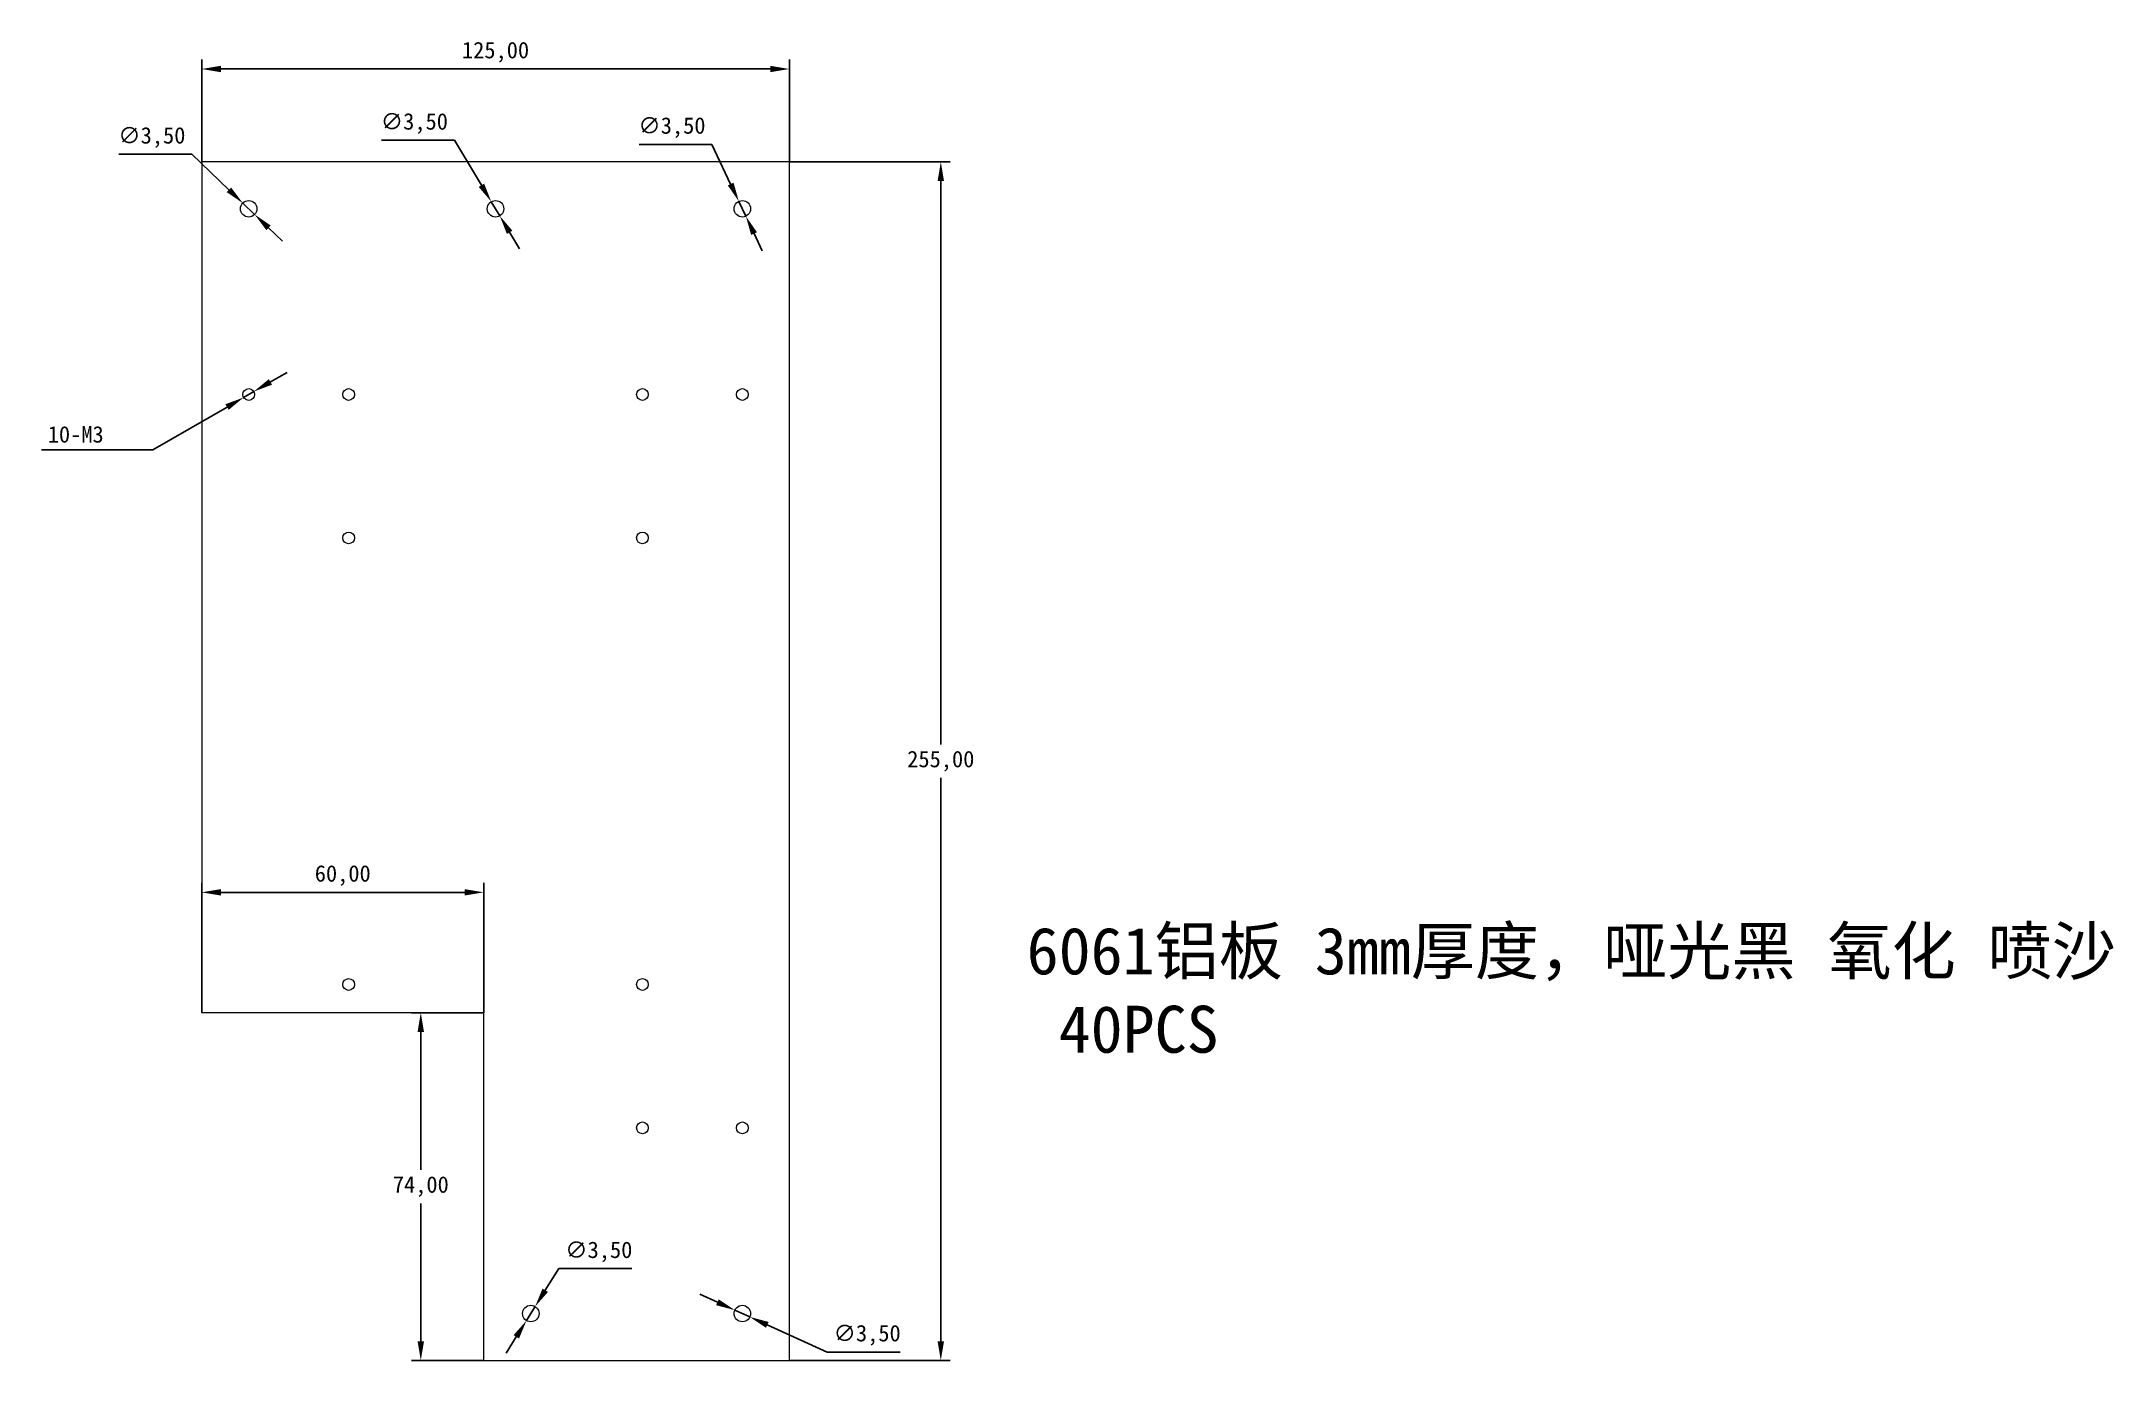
# Model space of a CAD drawing. Header units: millimetres. Extents: x -34 to 407, y 0 to 281.
import ezdxf

# ---------------------------------------------------------------- set-up
doc = ezdxf.new("R2010")
doc.units = ezdxf.units.MM
doc.header["$PDSIZE"] = -1
doc.dimstyles.new('ISO-25', dxfattribs={"dimtxt": 2.5, "dimasz": 2.5, "dimexe": 1.25, "dimexo": 0.625, "dimtad": 1, "dimtxsty": 'Standard', "dimcen": 2.5, "dimadec": 0, "dimazin": 0, "dimtfac": 1, "dimtmove": 0, "dimatfit": 3, "dimfxl": 1, "dimarcsym": 0})

# ---------------------------------------------------------------- blocks, each defined once
blk = doc.blocks.new('*D1')
at = {"color": 0, "lineweight": -2}
for p, q in [((-17.61, 256.6), (-2.09, 256.6)), ((-2.09, 256.6), (5.79, 249.04)), ((11.26, 243.79), (8.74, 246.21)), ((14.21, 240.96), (17.15, 238.14))]:
    blk.add_line(p, q, dxfattribs=at)
at = {"color": 0}
for points in [[(6.26, 249.53), (5.32, 248.55), (8.74, 246.21)], [(14.68, 241.45), (13.74, 240.47), (11.26, 243.79)]]:
    blk.add_solid(points, dxfattribs=at)
at = {"layer": 'Defpoints', "color": 0}
for p in [(8.74, 246.21), (11.26, 243.79)]:
    blk.add_point(p, dxfattribs=at)
at = {"color": 0, "insert": (-10.61, 260.17), "char_height": 3.5, "attachment_point": 5}
blk.add_mtext('∅3,50', dxfattribs=at)
blk = doc.blocks.new('*D2')
at = {"color": 0, "lineweight": -2}
for p, q in [((38.23, 259.58), (53.75, 259.58)), ((53.75, 259.58), (59.5, 250)), ((63.4, 243.5), (61.6, 246.5)), ((65.5, 240), (67.6, 236.5))]:
    blk.add_line(p, q, dxfattribs=at)
at = {"color": 0}
for points in [[(60.08, 250.35), (58.92, 249.65), (61.6, 246.5)], [(66.08, 240.35), (64.92, 239.65), (63.4, 243.5)]]:
    blk.add_solid(points, dxfattribs=at)
at = {"layer": 'Defpoints', "color": 0}
for p in [(61.6, 246.5), (63.4, 243.5)]:
    blk.add_point(p, dxfattribs=at)
at = {"color": 0, "insert": (45.23, 263.14), "char_height": 3.5, "attachment_point": 5}
blk.add_mtext('∅3,50', dxfattribs=at)
blk = doc.blocks.new('*D3')
at = {"color": 0, "lineweight": -2}
for p, q in [((93.02, 258.7), (108.54, 258.7)), ((108.54, 258.7), (112.51, 250.27)), ((115.75, 243.42), (114.25, 246.58)), ((117.49, 239.73), (119.22, 236.04))]:
    blk.add_line(p, q, dxfattribs=at)
at = {"color": 0}
for points in [[(113.13, 250.56), (111.9, 249.98), (114.25, 246.58)], [(118.1, 240.02), (116.87, 239.44), (115.75, 243.42)]]:
    blk.add_solid(points, dxfattribs=at)
at = {"layer": 'Defpoints', "color": 0}
for p in [(114.25, 246.58), (115.75, 243.42)]:
    blk.add_point(p, dxfattribs=at)
at = {"color": 0, "insert": (100.02, 262.27), "char_height": 3.5, "attachment_point": 5}
blk.add_mtext('∅3,50', dxfattribs=at)
blk = doc.blocks.new('*D4')
at = {"color": 0, "lineweight": -2}
for p, q in [((75.93, 19.55), (73.08, 14.95)), ((91.46, 19.55), (75.93, 19.55)), ((69.08, 8.51), (70.92, 11.49)), ((66.92, 5.05), (64.77, 1.58))]:
    blk.add_line(p, q, dxfattribs=at)
at = {"color": 0}
for points in [[(72.5, 15.31), (73.65, 14.59), (70.92, 11.49)], [(66.35, 5.41), (67.5, 4.69), (69.08, 8.51)]]:
    blk.add_solid(points, dxfattribs=at)
at = {"layer": 'Defpoints', "color": 0}
for p in [(70.92, 11.49), (69.08, 8.51)]:
    blk.add_point(p, dxfattribs=at)
at = {"color": 0, "insert": (84.46, 23.11), "char_height": 3.5, "attachment_point": 5}
blk.add_mtext('∅3,50', dxfattribs=at)
blk = doc.blocks.new('*D5')
at = {"color": 0, "lineweight": -2}
for p, q in [((109.69, 12.41), (105.98, 14.1)), ((113.41, 10.72), (116.59, 9.28)), ((133.02, 1.82), (120.31, 7.59)), ((148.54, 1.82), (133.02, 1.82))]:
    blk.add_line(p, q, dxfattribs=at)
at = {"color": 0}
for points in [[(109.97, 13.03), (109.41, 11.79), (113.41, 10.72)], [(120.59, 8.21), (120.03, 6.97), (116.59, 9.28)]]:
    blk.add_solid(points, dxfattribs=at)
at = {"layer": 'Defpoints', "color": 0}
for p in [(113.41, 10.72), (116.59, 9.28)]:
    blk.add_point(p, dxfattribs=at)
at = {"color": 0, "insert": (141.54, 5.38), "char_height": 3.5, "attachment_point": 5}
blk.add_mtext('∅3,50', dxfattribs=at)
blk = doc.blocks.new('*D6')
at = {"color": 0, "lineweight": -2}
for p, q in [((14.62, 208.17), (18.15, 210.21)), ((-10.4, 193.71), (5.38, 202.83)), ((11.08, 206.13), (8.92, 204.87)), ((-34.09, 193.71), (-10.4, 193.71))]:
    blk.add_line(p, q, dxfattribs=at)
at = {"color": 0}
for points in [[(14.27, 208.76), (14.96, 207.58), (11.08, 206.13)], [(5.04, 203.42), (5.73, 202.24), (8.92, 204.87)]]:
    blk.add_solid(points, dxfattribs=at)
at = {"layer": 'Defpoints', "color": 0}
for p in [(8.92, 204.87), (11.08, 206.13)]:
    blk.add_point(p, dxfattribs=at)
at = {"color": 0, "insert": (-26.8, 196.99), "char_height": 3.5, "attachment_point": 5}
blk.add_mtext('10-M3', dxfattribs=at)
blk = doc.blocks.new('*D7')
at = {"color": 0, "lineweight": -2}
for p, q in [((0, 255), (0, 276.74)), ((4.08, 274.74), (120.92, 274.74)), ((125, 255), (125, 276.74))]:
    blk.add_line(p, q, dxfattribs=at)
at = {"color": 0}
for points in [[(4.08, 275.42), (4.08, 274.06), (0, 274.74)], [(120.92, 275.42), (120.92, 274.06), (125, 274.74)]]:
    blk.add_solid(points, dxfattribs=at)
at = {"layer": 'Defpoints', "color": 0}
for p in [(125, 274.74), (0, 255), (125, 255)]:
    blk.add_point(p, dxfattribs=at)
at = {"color": 0, "insert": (62.5, 278.31), "char_height": 3.5, "attachment_point": 5}
blk.add_mtext('125,00', dxfattribs=at)
blk = doc.blocks.new('*D8')
at = {"color": 0, "lineweight": -2}
for p, q in [((125, 255), (159.21, 255)), ((157.21, 250.92), (157.21, 131.07)), ((157.21, 4.08), (157.21, 123.93)), ((125, 0), (159.21, 0))]:
    blk.add_line(p, q, dxfattribs=at)
at = {"color": 0}
for points in [[(156.53, 250.92), (157.89, 250.92), (157.21, 255)], [(156.53, 4.08), (157.89, 4.08), (157.21, 0)]]:
    blk.add_solid(points, dxfattribs=at)
at = {"layer": 'Defpoints', "color": 0}
for p in [(125, 255), (125, 0), (157.21, 0)]:
    blk.add_point(p, dxfattribs=at)
at = {"color": 0, "insert": (157.21, 127.5), "char_height": 3.5, "attachment_point": 5}
blk.add_mtext('255,00', dxfattribs=at)
blk = doc.blocks.new('*D9')
at = {"color": 0, "lineweight": -2}
for p, q in [((0, 74), (0, 101.6)), ((60, 74), (60, 101.6)), ((4.08, 99.6), (55.92, 99.6))]:
    blk.add_line(p, q, dxfattribs=at)
at = {"color": 0}
for points in [[(4.08, 100.28), (4.08, 98.92), (0, 99.6)], [(55.92, 100.28), (55.92, 98.92), (60, 99.6)]]:
    blk.add_solid(points, dxfattribs=at)
at = {"layer": 'Defpoints', "color": 0}
for p in [(60, 99.6), (0, 74), (60, 74)]:
    blk.add_point(p, dxfattribs=at)
at = {"color": 0, "insert": (30, 103.17), "char_height": 3.5, "attachment_point": 5}
blk.add_mtext('60,00', dxfattribs=at)
blk = doc.blocks.new('*D10')
at = {"color": 0, "lineweight": -2}
for p, q in [((60, 74), (44.6, 74)), ((46.6, 69.92), (46.6, 40.57)), ((46.6, 4.08), (46.6, 33.43)), ((60, 0), (44.6, 0))]:
    blk.add_line(p, q, dxfattribs=at)
at = {"color": 0}
for points in [[(45.92, 69.92), (47.28, 69.92), (46.6, 74)], [(45.92, 4.08), (47.28, 4.08), (46.6, 0)]]:
    blk.add_solid(points, dxfattribs=at)
at = {"layer": 'Defpoints', "color": 0}
for p in [(60, 74), (46.6, 0), (60, 0)]:
    blk.add_point(p, dxfattribs=at)
at = {"color": 0, "insert": (46.6, 37), "char_height": 3.5, "attachment_point": 5}
blk.add_mtext('74,00', dxfattribs=at)

msp = doc.modelspace()

# ---------------------------------------------------------------- linework, layer by layer
at = {"color": 7, "linetype": 'Continuous', "lineweight": 15}
for p, q in [((125, 255), (0, 255)), ((0, 255), (0, 74)), ((125, 0), (125, 255)), ((60, 74), (0, 74)), ((60, 0), (60, 74)), ((60, 0), (125, 0))]:
    msp.add_line(p, q, dxfattribs=at)
for centre, radius in [((10, 245), 1.75), ((62.5, 245), 1.75), ((115, 245), 1.75), ((10, 205.5), 1.25), ((31.25, 205.5), 1.25), ((93.75, 205.5), 1.25), ((115, 205.5), 1.25), ((31.25, 175), 1.25), ((93.75, 175), 1.25), ((31.25, 80), 1.25), ((93.75, 80), 1.25), ((93.75, 49.5), 1.25), ((115, 49.5), 1.25), ((70, 10), 1.75), ((115, 10), 1.75)]:
    msp.add_circle(centre, radius, dxfattribs=at)

# ---------------------------------------------------------------- texts
at = {"color": 5, "insert": (175.478, 92.15), "char_height": 10, "width": 230.17968, "attachment_point": 1}
msp.add_mtext('{\\fSimSun|b0|i0|c134|p2;6061铝板 3mm厚度，哑光黑 氧化 喷沙   \\P 40PCS}', dxfattribs=at)

# ---------------------------------------------------------------- dimensions: what is measured, and where the dimension line sits
at = {"color": 1}
for base, p1, p2, picture, middle in [((125, 274.74), (0, 255), (125, 255), '*D7', (62.5, 278.305)), ((60, 99.604), (0, 74), (60, 74), '*D9', (30, 103.17))]:
    dim = msp.add_linear_dim(base=base, p1=p1, p2=p2, dimstyle='ISO-25', override={"dimtxt": 3.5, "dimasz": 4.08, "dimexe": 2, "dimexo": 0, "dimgap": 1.524, "dimtih": 1, "dimtoh": 1, "dimzin": 0, "dimadec": 2, "dimtzin": 0}, dxfattribs=at)
    dim.commit()
    dim.dimension.update_dxf_attribs({"geometry": picture, "text_midpoint": middle})
for p1, p2, picture, middle in [((63.401, 243.499), (61.599, 246.501), '*D2', (45.228, 259.577)), ((115.746, 243.417), (114.254, 246.583), '*D3', (100.019, 258.702)), ((11.263, 243.788), (8.737, 246.212), '*D1', (-10.614, 256.604)), ((69.077, 8.513), (70.923, 11.487), '*D4', (84.455, 19.548)), ((113.407, 10.724), (116.593, 9.276), '*D5', (141.54, 1.818))]:
    dim = msp.add_diameter_dim_2p(p1=p1, p2=p2, dimstyle='ISO-25', override={"dimtxt": 3.5, "dimasz": 4.08, "dimexe": 2, "dimexo": 0, "dimgap": 1.524, "dimtih": 1, "dimtoh": 1, "dimzin": 0, "dimadec": 2, "dimtzin": 0}, dxfattribs=at)
    dim.commit()
    dim.dimension.update_dxf_attribs({"geometry": picture, "text_midpoint": middle, "dimtype": 163})
for base, p1, p2, picture, middle in [((157.209, 0), (125, 255), (125, 0), '*D8', (157.209, 127.5)), ((46.602, 0), (60, 74), (60, 0), '*D10', (46.602, 37))]:
    dim = msp.add_linear_dim(base=base, p1=p1, p2=p2, angle=90, dimstyle='ISO-25', override={"dimtxt": 3.5, "dimasz": 4.08, "dimexe": 2, "dimexo": 0, "dimgap": 1.524, "dimtih": 1, "dimtoh": 1, "dimzin": 0, "dimadec": 2, "dimtzin": 0}, dxfattribs=at)
    dim.commit()
    dim.dimension.update_dxf_attribs({"geometry": picture, "text_midpoint": middle})
dim = msp.add_diameter_dim_2p(p1=(11.082, 206.125), p2=(8.918, 204.875), text='10-M3', dimstyle='ISO-25', override={"dimtxt": 3.5, "dimasz": 4.08, "dimexe": 2, "dimexo": 0, "dimgap": 1.524, "dimtih": 1, "dimtoh": 1, "dimzin": 0, "dimadec": 2, "dimtzin": 0}, dxfattribs=at)
dim.commit()
dim.dimension.update_dxf_attribs({"geometry": '*D6', "text_midpoint": (-26.798, 193.714), "dimtype": 163})

doc.saveas('drawing.dxf')
